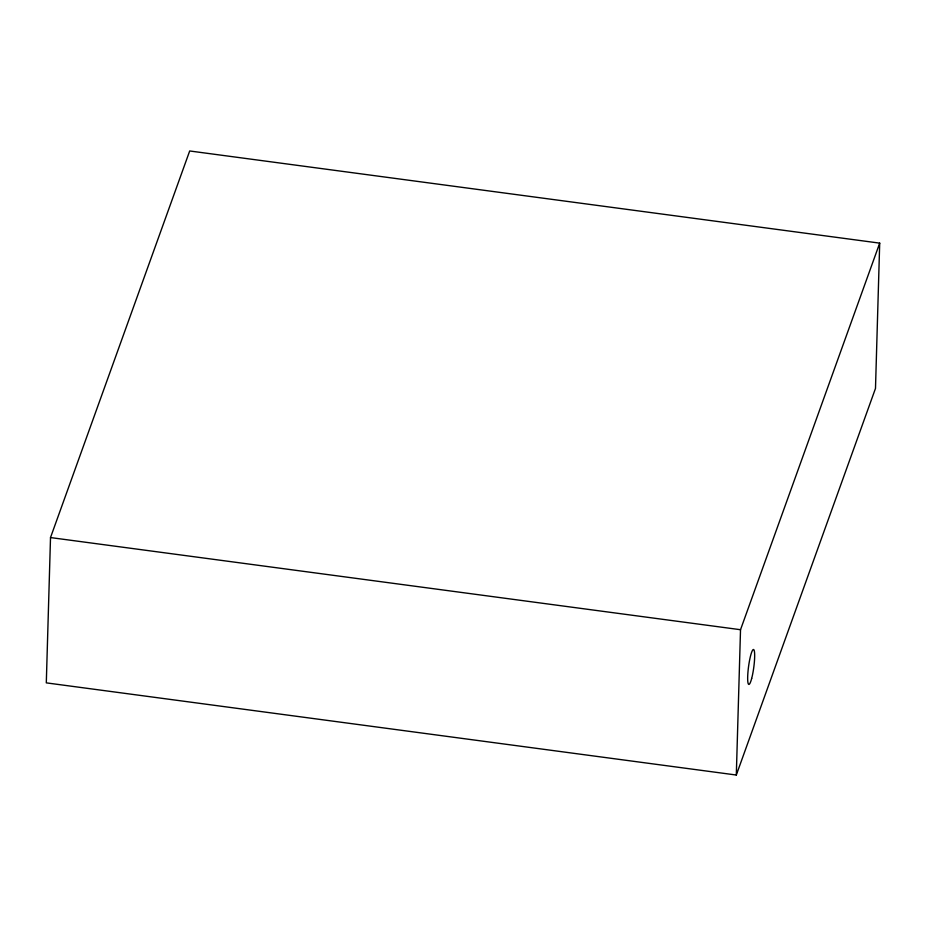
<?xml version="1.0" encoding="UTF-8"?>
<svg xmlns="http://www.w3.org/2000/svg" width="926" height="926" viewBox="0 0 926 926"><rect width="100%" height="100%" fill="white"/><g stroke="black" fill="none" stroke-linecap="round" stroke-linejoin="round"><path stroke-width="1.39" d="M50.513 537.566L46.3 682.867L736.309 775.027L875.487 388.434L879.7 243.133L189.691 150.973L50.513 537.566L740.522 629.715L879.7 243.133M736.309 775.027L740.522 629.715M751.669 678.48A17.606 2.639 -82.4 0 0 753.926 649.844A17.606 2.639 -82.4 0 0 747.919 672.519A17.606 2.639 -82.4 0 0 751.669 678.48"/></g></svg>
